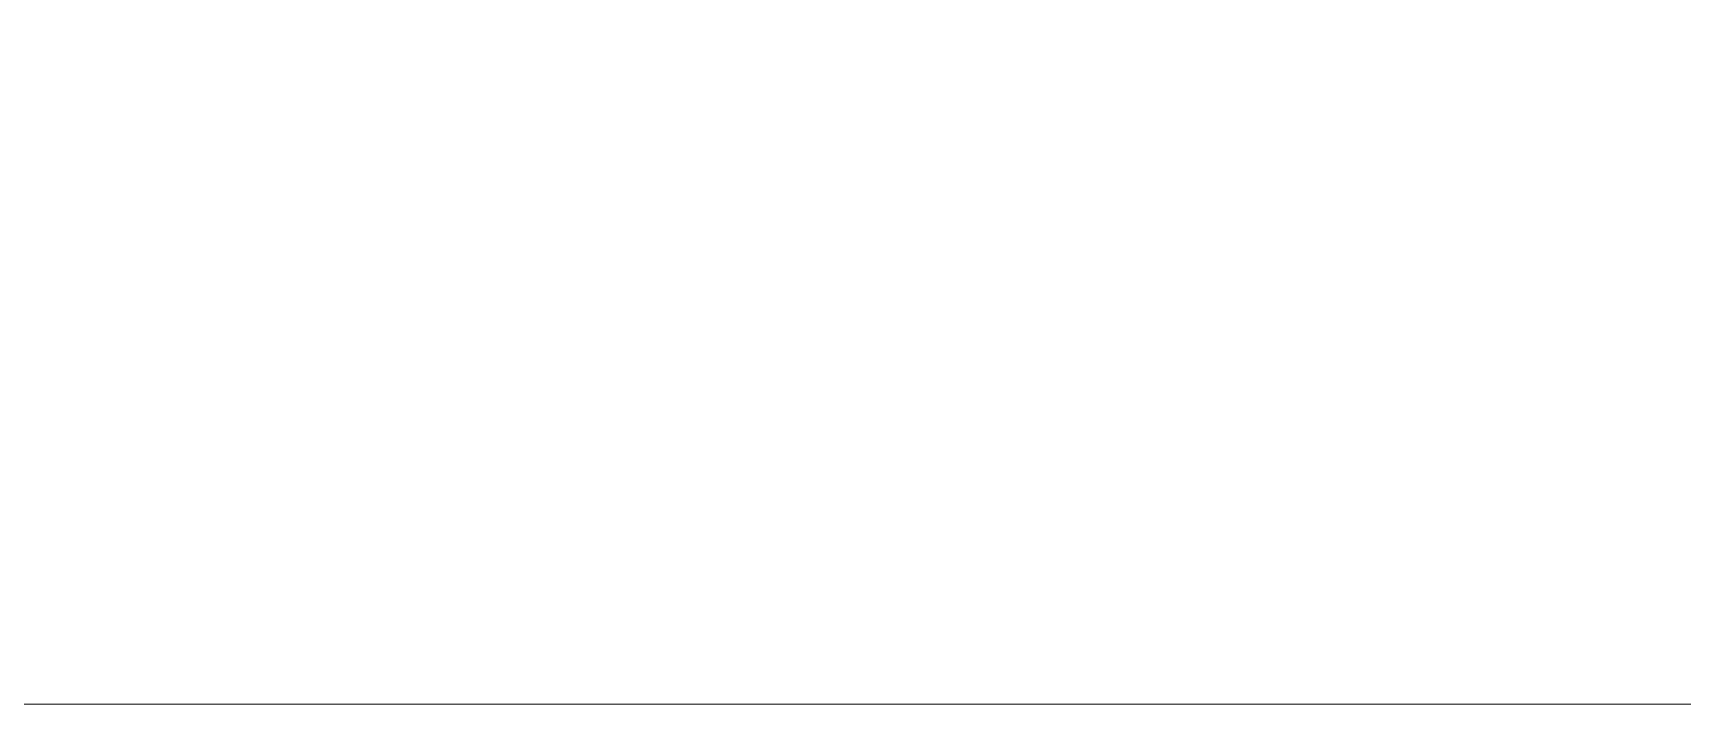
# Model space of a CAD drawing. Header units: millimetres. Extents: x 0 to 586, y 0 to 414.
# Drawn here: x 567.468 to 571.805, y 98.608 to 100.374 of the extents above; entities that cross this region are included whole.
import ezdxf

# ---------------------------------------------------------------- set-up
doc = ezdxf.new("R2010")
doc.units = ezdxf.units.MM

msp = doc.modelspace()

# ---------------------------------------------------------------- hatches: boundary and pattern name
h = msp.add_hatch(color=0)
h.dxf.hatch_style = 2
h.paths.add_polyline_path([(569.221056, 99.278722), (569.221056, 101.310722)])
h = msp.add_hatch(color=0)
h.dxf.hatch_style = 2
h.paths.add_polyline_path([(569.224583, 99.278722), (569.224583, 101.310722)])
h = msp.add_hatch(color=0)
h.dxf.hatch_style = 2
h.paths.add_polyline_path([(569.224583, 99.278722), (569.224583, 101.310722)])
h = msp.add_hatch(color=0)
h.dxf.hatch_style = 2
h.paths.add_polyline_path([(569.228111, 99.285778), (569.228111, 101.310722)])
h = msp.add_hatch(color=0)
h.dxf.hatch_style = 2
h.paths.add_polyline_path([(569.228111, 99.285778), (569.228111, 100.919139)])
h = msp.add_hatch(color=0)
h.dxf.hatch_style = 2
h.paths.add_polyline_path([(569.231639, 99.292833), (569.231639, 100.919139)])
h = msp.add_hatch(color=0)
h.dxf.hatch_style = 2
h.paths.add_polyline_path([(569.252806, 99.349278), (569.252806, 100.919139)])
h = msp.add_hatch(color=0)
h.dxf.hatch_style = 2
h.paths.add_polyline_path([(569.252806, 99.352806), (569.252806, 100.919139)])
h = msp.add_hatch(color=0)
h.dxf.hatch_style = 2
h.paths.add_polyline_path([(567.630028, 100.315889), (567.630028, 100.760389)])
h = msp.add_hatch(color=0)
h.dxf.hatch_style = 2
h.paths.add_polyline_path([(567.633556, 100.319417), (567.633556, 100.767444)])
h = msp.add_hatch(color=0)
h.dxf.hatch_style = 2
h.paths.add_polyline_path([(567.644139, 100.326472), (567.644139, 100.767444)])
h = msp.add_hatch(color=0)
h.dxf.hatch_style = 2
h.paths.add_polyline_path([(567.644139, 100.326472), (567.644139, 100.767444)])
h = msp.add_hatch(color=0)
h.dxf.hatch_style = 2
h.paths.add_polyline_path([(567.672361, 100.347639), (567.672361, 100.7745)])
h = msp.add_hatch(color=0)
h.dxf.hatch_style = 2
h.paths.add_polyline_path([(567.675889, 100.347639), (567.675889, 100.7745)])
h = msp.add_hatch(color=0)
h.dxf.hatch_style = 2
h.paths.add_polyline_path([(567.757028, 100.347639), (567.757028, 100.785083)])
h = msp.add_hatch(color=0)
h.dxf.hatch_style = 2
h.paths.add_polyline_path([(567.757028, 100.347639), (567.757028, 100.781556)])
h = msp.add_hatch(color=0)
h.dxf.hatch_style = 2
h.paths.add_polyline_path([(567.757028, 100.347639), (567.757028, 100.781556)])
h = msp.add_hatch(color=0)
h.dxf.hatch_style = 2
h.paths.add_polyline_path([(567.584167, 100.238278), (567.584167, 100.696889)])
h = msp.add_hatch(color=0)
h.dxf.hatch_style = 2
h.paths.add_polyline_path([(567.584167, 100.238278), (567.584167, 100.696889)])
h = msp.add_hatch(color=0)
h.dxf.hatch_style = 2
h.paths.add_polyline_path([(567.584167, 100.23475), (567.584167, 100.693361)])
h = msp.add_hatch(color=0)
h.dxf.hatch_style = 2
h.paths.add_polyline_path([(567.587694, 100.241806), (567.587694, 100.703944)])
h = msp.add_hatch(color=0)
h.dxf.hatch_style = 2
h.paths.add_polyline_path([(567.792306, 100.308833), (567.792306, 100.703944)])
h = msp.add_hatch(color=0)
h.dxf.hatch_style = 2
h.paths.add_polyline_path([(567.809944, 100.294722), (567.809944, 100.672194)])
h = msp.add_hatch(color=0)
h.dxf.hatch_style = 2
h.paths.add_polyline_path([(568.060417, 100.358222), (568.060417, 100.693361)])
h = msp.add_hatch(color=0)
h.dxf.hatch_style = 2
h.paths.add_polyline_path([(568.060417, 100.354694), (568.060417, 100.689833)])
h = msp.add_hatch(color=0)
h.dxf.hatch_style = 2
h.paths.add_polyline_path([(567.813472, 100.294722), (567.813472, 100.661611)])
h = msp.add_hatch(color=0)
h.dxf.hatch_style = 2
h.paths.add_polyline_path([(567.813472, 100.294722), (567.813472, 100.658083)])
h = msp.add_hatch(color=0)
h.dxf.hatch_style = 2
h.paths.add_polyline_path([(567.813472, 100.294722), (567.813472, 100.658083)])
h = msp.add_hatch(color=0)
h.dxf.hatch_style = 2
h.paths.add_polyline_path([(567.813472, 100.294722), (567.813472, 100.658083)])
h = msp.add_hatch(color=0)
h.dxf.hatch_style = 2
h.paths.add_polyline_path([(568.028667, 100.294722), (568.028667, 100.594583)])
h = msp.add_hatch(color=0)
h.dxf.hatch_style = 2
h.paths.add_polyline_path([(568.028667, 100.294722), (568.028667, 100.594583)])
h = msp.add_hatch(color=0)
h.dxf.hatch_style = 2
h.paths.add_polyline_path([(568.028667, 100.294722), (568.028667, 100.594583)])
h = msp.add_hatch(color=0)
h.dxf.hatch_style = 2
h.paths.add_polyline_path([(568.032194, 100.294722), (568.032194, 100.598111)])
h = msp.add_hatch(color=0)
h.dxf.hatch_style = 2
h.paths.add_polyline_path([(568.035722, 100.305306), (568.035722, 100.61575)])
h = msp.add_hatch(color=0)
h.dxf.hatch_style = 2
h.paths.add_polyline_path([(568.03925, 100.308833), (568.03925, 100.622806)])
h = msp.add_hatch(color=0)
h.dxf.hatch_style = 2
h.paths.add_polyline_path([(568.021611, 100.294722), (568.021611, 100.573417)])
h = msp.add_hatch(color=0)
h.dxf.hatch_style = 2
h.paths.add_polyline_path([(567.84875, 100.294722), (567.84875, 100.513444)])
h = msp.add_hatch(color=0)
h.dxf.hatch_style = 2
h.paths.add_polyline_path([(567.855806, 100.294722), (567.855806, 100.513444)])
h = msp.add_hatch(color=0)
h.dxf.hatch_style = 2
h.paths.add_polyline_path([(567.996917, 100.294722), (567.996917, 100.513444)])
h = msp.add_hatch(color=0)
h.dxf.hatch_style = 2
h.paths.add_polyline_path([(568.000444, 100.294722), (568.000444, 100.513444)])
h = msp.add_hatch(color=0)
h.dxf.hatch_style = 2
h.paths.add_polyline_path([(568.000444, 100.294722), (568.000444, 100.513444)])
h = msp.add_hatch(color=0)
h.dxf.hatch_style = 2
h.paths.add_polyline_path([(568.003972, 100.294722), (568.003972, 100.513444)])
h = msp.add_hatch(color=0)
h.dxf.hatch_style = 2
h.paths.add_polyline_path([(568.003972, 100.294722), (568.003972, 100.513444)])
h = msp.add_hatch(color=0)
h.dxf.hatch_style = 2
h.paths.add_polyline_path([(567.541833, 100.210056), (567.541833, 100.457)])
h = msp.add_hatch(color=0)
h.dxf.hatch_style = 2
h.paths.add_polyline_path([(567.545361, 100.210056), (567.545361, 100.464056)])
h = msp.add_hatch(color=0)
h.dxf.hatch_style = 2
h.paths.add_polyline_path([(570.131222, 100.372333), (570.131222, 100.478167)])
h = msp.add_hatch(color=0)
h.dxf.hatch_style = 2
h.paths.add_polyline_path([(570.13475, 100.368806), (570.13475, 100.478167)])
h = msp.add_hatch(color=0)
h.dxf.hatch_style = 2
h.paths.add_polyline_path([(570.162972, 100.368806), (570.162972, 100.478167)])
h = msp.add_hatch(color=0)
h.dxf.hatch_style = 2
h.paths.add_polyline_path([(570.1665, 100.368806), (570.1665, 100.478167)])
h = msp.add_hatch(color=0)
h.dxf.hatch_style = 2
h.paths.add_polyline_path([(570.226472, 100.365278), (570.226472, 100.481694)])
h = msp.add_hatch(color=0)
h.dxf.hatch_style = 2
h.paths.add_polyline_path([(570.226472, 100.365278), (570.226472, 100.481694)])
h = msp.add_hatch(color=0)
h.dxf.hatch_style = 2
h.paths.add_polyline_path([(570.240583, 100.368806), (570.240583, 100.485222)])
h = msp.add_hatch(color=0)
h.dxf.hatch_style = 2
h.paths.add_polyline_path([(570.247639, 100.368806), (570.247639, 100.48875)])
h = msp.add_hatch(color=0)
h.dxf.hatch_style = 2
h.paths.add_polyline_path([(567.506556, 100.181833), (567.506556, 100.414667)])
h = msp.add_hatch(color=0)
h.dxf.hatch_style = 2
h.paths.add_polyline_path([(567.513611, 100.188889), (567.513611, 100.421722)])
h = msp.add_hatch(color=0)
h.dxf.hatch_style = 2
h.paths.add_polyline_path([(567.513611, 100.188889), (567.513611, 100.421722)])
h = msp.add_hatch(color=0)
h.dxf.hatch_style = 2
h.paths.add_polyline_path([(567.478333, 100.157139), (567.478333, 100.375861)])
h = msp.add_hatch(color=0)
h.dxf.hatch_style = 2
h.paths.add_polyline_path([(567.485389, 100.164194), (567.485389, 100.386444)])
h = msp.add_hatch(color=0)
h.dxf.hatch_style = 2
h.paths.add_polyline_path([(567.488917, 100.167722), (567.488917, 100.389972)])
h = msp.add_hatch(color=0)
h.dxf.hatch_style = 2
h.paths.add_polyline_path([(567.488917, 100.167722), (567.488917, 100.389972)])
h = msp.add_hatch(color=0)
h.dxf.hatch_style = 2
h.paths.add_polyline_path([(568.653083, 100.157139), (568.653083, 100.368806)])
h = msp.add_hatch(color=0)
h.dxf.hatch_style = 2
h.paths.add_polyline_path([(568.653083, 100.157139), (568.653083, 100.368806)])
h = msp.add_hatch(color=0)
h.dxf.hatch_style = 2
h.paths.add_polyline_path([(568.656611, 100.157139), (568.656611, 100.368806)])
h = msp.add_hatch(color=0)
h.dxf.hatch_style = 2
h.paths.add_polyline_path([(568.656611, 100.157139), (568.656611, 100.368806)])
h = msp.add_hatch(color=0)
h.dxf.hatch_style = 2
h.paths.add_polyline_path([(568.656611, 100.157139), (568.656611, 100.368806)])
h = msp.add_hatch(color=0)
h.dxf.hatch_style = 2
h.paths.add_polyline_path([(568.656611, 100.157139), (568.656611, 100.368806)])
h = msp.add_hatch(color=0)
h.dxf.hatch_style = 2
h.paths.add_polyline_path([(568.660139, 100.157139), (568.660139, 100.372333)])
h = msp.add_hatch(color=0)
h.dxf.hatch_style = 2
h.paths.add_polyline_path([(568.660139, 100.157139), (568.660139, 100.372333)])
h = msp.add_hatch(color=0)
h.dxf.hatch_style = 2
h.paths.add_polyline_path([(568.667194, 100.160667), (568.667194, 100.375861)])
h = msp.add_hatch(color=0)
h.dxf.hatch_style = 2
h.paths.add_polyline_path([(568.667194, 100.160667), (568.667194, 100.375861)])
h = msp.add_hatch(color=0)
h.dxf.hatch_style = 2
h.paths.add_polyline_path([(568.670722, 100.160667), (568.670722, 100.375861)])
h = msp.add_hatch(color=0)
h.dxf.hatch_style = 2
h.paths.add_polyline_path([(568.681306, 100.164194), (568.681306, 100.372333)])
h = msp.add_hatch(color=0)
h.dxf.hatch_style = 2
h.paths.add_polyline_path([(568.684833, 100.164194), (568.684833, 100.372333)])
h = msp.add_hatch(color=0)
h.dxf.hatch_style = 2
h.paths.add_polyline_path([(568.684833, 100.164194), (568.684833, 100.372333)])
h = msp.add_hatch(color=0)
h.dxf.hatch_style = 2
h.paths.add_polyline_path([(568.688361, 100.164194), (568.688361, 100.372333)])
h = msp.add_hatch(color=0)
h.dxf.hatch_style = 2
h.paths.add_polyline_path([(568.688361, 100.164194), (568.688361, 100.372333)])
h = msp.add_hatch(color=0)
h.dxf.hatch_style = 2
h.paths.add_polyline_path([(568.691889, 100.17125), (568.691889, 100.368806)])
h = msp.add_hatch(color=0)
h.dxf.hatch_style = 2
h.paths.add_polyline_path([(568.702472, 100.185361), (568.702472, 100.368806)])
h = msp.add_hatch(color=0)
h.dxf.hatch_style = 2
h.paths.add_polyline_path([(568.702472, 100.185361), (568.702472, 100.368806)])
h = msp.add_hatch(color=0)
h.dxf.hatch_style = 2
h.paths.add_polyline_path([(569.298667, 99.479806), (569.298667, 100.382917)])
h = msp.add_hatch(color=0)
h.dxf.hatch_style = 2
h.paths.add_polyline_path([(567.471278, 100.150083), (567.471278, 100.365278)])
h = msp.add_hatch(color=0)
h.dxf.hatch_style = 2
h.paths.add_polyline_path([(567.471278, 100.150083), (567.471278, 100.365278)])
h = msp.add_hatch(color=0)
h.dxf.hatch_style = 2
h.paths.add_polyline_path([(568.589583, 100.143028), (568.589583, 100.33)])
h = msp.add_hatch(color=0)
h.dxf.hatch_style = 2
h.paths.add_polyline_path([(568.593111, 100.143028), (568.593111, 100.333528)])
h = msp.add_hatch(color=0)
h.dxf.hatch_style = 2
h.paths.add_polyline_path([(568.593111, 100.143028), (568.593111, 100.333528)])
h = msp.add_hatch(color=0)
h.dxf.hatch_style = 2
h.paths.add_polyline_path([(568.596639, 100.146556), (568.596639, 100.333528)])
h = msp.add_hatch(color=0)
h.dxf.hatch_style = 2
h.paths.add_polyline_path([(568.596639, 100.146556), (568.596639, 100.333528)])
h = msp.add_hatch(color=0)
h.dxf.hatch_style = 2
h.paths.add_polyline_path([(568.600167, 100.146556), (568.600167, 100.333528)])
h = msp.add_hatch(color=0)
h.dxf.hatch_style = 2
h.paths.add_polyline_path([(568.649556, 100.157139), (568.649556, 100.365278)])
h = msp.add_hatch(color=0)
h.dxf.hatch_style = 2
h.paths.add_polyline_path([(568.713056, 100.203), (568.713056, 100.365278)])
h = msp.add_hatch(color=0)
h.dxf.hatch_style = 2
h.paths.add_polyline_path([(568.716583, 100.206528), (568.716583, 100.365278)])
h = msp.add_hatch(color=0)
h.dxf.hatch_style = 2
h.paths.add_polyline_path([(568.73775, 100.238278), (568.73775, 100.358222)])
h = msp.add_hatch(color=0)
h.dxf.hatch_style = 2
h.paths.add_polyline_path([(568.741278, 100.241806), (568.741278, 100.358222)])
h = msp.add_hatch(color=0)
h.dxf.hatch_style = 2
h.paths.add_polyline_path([(568.741278, 100.252389), (568.741278, 100.358222)])
h = msp.add_hatch(color=0)
h.dxf.hatch_style = 2
h.paths.add_polyline_path([(568.741278, 100.252389), (568.748333, 100.354694)])
h = msp.add_hatch(color=0)
h.dxf.hatch_style = 2
h.paths.add_polyline_path([(568.194472, 100.093639), (568.194472, 100.294722)])
h = msp.add_hatch(color=0)
h.dxf.hatch_style = 2
h.paths.add_polyline_path([(568.201528, 100.083056), (568.201528, 100.301778)])
h = msp.add_hatch(color=0)
h.dxf.hatch_style = 2
h.paths.add_polyline_path([(568.215639, 100.079528), (568.215639, 100.312361)])
h = msp.add_hatch(color=0)
h.dxf.hatch_style = 2
h.paths.add_polyline_path([(568.215639, 100.076), (568.215639, 100.312361)])
h = msp.add_hatch(color=0)
h.dxf.hatch_style = 2
h.paths.add_polyline_path([(568.215639, 100.076), (568.215639, 100.312361)])
h = msp.add_hatch(color=0)
h.dxf.hatch_style = 2
h.paths.add_polyline_path([(568.219167, 100.076), (568.219167, 100.315889)])
h = msp.add_hatch(color=0)
h.dxf.hatch_style = 2
h.paths.add_polyline_path([(568.219167, 100.076), (568.219167, 100.315889)])
h = msp.add_hatch(color=0)
h.dxf.hatch_style = 2
h.paths.add_polyline_path([(568.226222, 100.072472), (568.226222, 100.319417)])
h = msp.add_hatch(color=0)
h.dxf.hatch_style = 2
h.paths.add_polyline_path([(568.226222, 100.072472), (568.226222, 100.319417)])
h = msp.add_hatch(color=0)
h.dxf.hatch_style = 2
h.paths.add_polyline_path([(568.22975, 100.068944), (568.22975, 100.319417)])
h = msp.add_hatch(color=0)
h.dxf.hatch_style = 2
h.paths.add_polyline_path([(568.240333, 100.065417), (568.240333, 100.319417)])
h = msp.add_hatch(color=0)
h.dxf.hatch_style = 2
h.paths.add_polyline_path([(568.240333, 100.065417), (568.240333, 100.319417)])
h = msp.add_hatch(color=0)
h.dxf.hatch_style = 2
h.paths.add_polyline_path([(568.275611, 100.047778), (568.275611, 100.319417)])
h = msp.add_hatch(color=0)
h.dxf.hatch_style = 2
h.paths.add_polyline_path([(568.279139, 100.04425), (568.279139, 100.319417)])
h = msp.add_hatch(color=0)
h.dxf.hatch_style = 2
h.paths.add_polyline_path([(568.317944, 100.026611), (568.317944, 100.319417)])
h = msp.add_hatch(color=0)
h.dxf.hatch_style = 2
h.paths.add_polyline_path([(568.321472, 100.023083), (568.321472, 100.319417)])
h = msp.add_hatch(color=0)
h.dxf.hatch_style = 2
h.paths.add_polyline_path([(568.321472, 100.023083), (568.321472, 100.319417)])
h = msp.add_hatch(color=0)
h.dxf.hatch_style = 2
h.paths.add_polyline_path([(568.325, 100.023083), (568.325, 100.319417)])
h = msp.add_hatch(color=0)
h.dxf.hatch_style = 2
h.paths.add_polyline_path([(568.325, 100.023083), (568.325, 100.319417)])
h = msp.add_hatch(color=0)
h.dxf.hatch_style = 2
h.paths.add_polyline_path([(568.328528, 100.019556), (568.328528, 100.319417)])
h = msp.add_hatch(color=0)
h.dxf.hatch_style = 2
h.paths.add_polyline_path([(568.360278, 100.005444), (568.360278, 100.319417)])
h = msp.add_hatch(color=0)
h.dxf.hatch_style = 2
h.paths.add_polyline_path([(568.360278, 100.005444), (568.360278, 100.319417)])
h = msp.add_hatch(color=0)
h.dxf.hatch_style = 2
h.paths.add_polyline_path([(568.399083, 99.920778), (568.399083, 100.312361)])
h = msp.add_hatch(color=0)
h.dxf.hatch_style = 2
h.paths.add_polyline_path([(568.402611, 99.913722), (568.402611, 100.312361)])
h = msp.add_hatch(color=0)
h.dxf.hatch_style = 2
h.paths.add_polyline_path([(568.423778, 99.85375), (568.423778, 100.308833)])
h = msp.add_hatch(color=0)
h.dxf.hatch_style = 2
h.paths.add_polyline_path([(568.423778, 99.85375), (568.423778, 100.308833)])
h = msp.add_hatch(color=0)
h.dxf.hatch_style = 2
h.paths.add_polyline_path([(568.427306, 99.850222), (568.427306, 100.308833)])
h = msp.add_hatch(color=0)
h.dxf.hatch_style = 2
h.paths.add_polyline_path([(568.434361, 99.839639), (568.434361, 100.305306)])
h = msp.add_hatch(color=0)
h.dxf.hatch_style = 2
h.paths.add_polyline_path([(568.473167, 99.797306), (568.473167, 100.29825)])
h = msp.add_hatch(color=0)
h.dxf.hatch_style = 2
h.paths.add_polyline_path([(568.473167, 99.793778), (568.473167, 100.29825)])
h = msp.add_hatch(color=0)
h.dxf.hatch_style = 2
h.paths.add_polyline_path([(568.480222, 99.783194), (568.480222, 100.29825)])
h = msp.add_hatch(color=0)
h.dxf.hatch_style = 2
h.paths.add_polyline_path([(568.497861, 99.747917), (568.497861, 100.301778)])
h = msp.add_hatch(color=0)
h.dxf.hatch_style = 2
h.paths.add_polyline_path([(568.501389, 99.744389), (568.501389, 100.301778)])
h = msp.add_hatch(color=0)
h.dxf.hatch_style = 2
h.paths.add_polyline_path([(568.508444, 99.730278), (568.508444, 100.305306)])
h = msp.add_hatch(color=0)
h.dxf.hatch_style = 2
h.paths.add_polyline_path([(568.5155, 99.719694), (568.5155, 100.305306)])
h = msp.add_hatch(color=0)
h.dxf.hatch_style = 2
h.paths.add_polyline_path([(568.543722, 99.66325), (568.543722, 100.312361)])
h = msp.add_hatch(color=0)
h.dxf.hatch_style = 2
h.paths.add_polyline_path([(568.543722, 99.66325), (568.543722, 100.312361)])
h = msp.add_hatch(color=0)
h.dxf.hatch_style = 2
h.paths.add_polyline_path([(568.550778, 99.656194), (568.550778, 100.315889)])
h = msp.add_hatch(color=0)
h.dxf.hatch_style = 2
h.paths.add_polyline_path([(568.550778, 99.656194), (568.550778, 100.315889)])
h = msp.add_hatch(color=0)
h.dxf.hatch_style = 2
h.paths.add_polyline_path([(568.554306, 99.656194), (568.554306, 100.315889)])
h = msp.add_hatch(color=0)
h.dxf.hatch_style = 2
h.paths.add_polyline_path([(568.554306, 100.079528), (568.554306, 100.315889)])
h = msp.add_hatch(color=0)
h.dxf.hatch_style = 2
h.paths.add_polyline_path([(568.554306, 100.083056), (568.554306, 100.315889)])
h = msp.add_hatch(color=0)
h.dxf.hatch_style = 2
h.paths.add_polyline_path([(568.561361, 100.097167), (568.561361, 100.319417)])
h = msp.add_hatch(color=0)
h.dxf.hatch_style = 2
h.paths.add_polyline_path([(568.561361, 100.097167), (568.561361, 100.319417)])
h = msp.add_hatch(color=0)
h.dxf.hatch_style = 2
h.paths.add_polyline_path([(568.564889, 100.100694), (568.564889, 100.319417)])
h = msp.add_hatch(color=0)
h.dxf.hatch_style = 2
h.paths.add_polyline_path([(568.564889, 100.100694), (568.564889, 100.319417)])
h = msp.add_hatch(color=0)
h.dxf.hatch_style = 2
h.paths.add_polyline_path([(568.564889, 100.100694), (568.564889, 100.319417)])
h = msp.add_hatch(color=0)
h.dxf.hatch_style = 2
h.paths.add_polyline_path([(568.575472, 100.118333), (568.575472, 100.322944)])
h = msp.add_hatch(color=0)
h.dxf.hatch_style = 2
h.paths.add_polyline_path([(568.579, 100.125389), (568.579, 100.322944)])
h = msp.add_hatch(color=0)
h.dxf.hatch_style = 2
h.paths.add_polyline_path([(568.169778, 100.128917), (568.169778, 100.280611)])
h = msp.add_hatch(color=0)
h.dxf.hatch_style = 2
h.paths.add_polyline_path([(568.554306, 99.656194), (568.554306, 99.927833)])
h = msp.add_hatch(color=0)
h.dxf.hatch_style = 2
h.paths.add_polyline_path([(568.554306, 99.656194), (568.554306, 99.927833)])
h = msp.add_hatch(color=0)
h.dxf.hatch_style = 2
h.paths.add_polyline_path([(568.554306, 99.656194), (568.554306, 99.927833)])
h = msp.add_hatch(color=0)
h.dxf.hatch_style = 2
h.paths.add_polyline_path([(568.561361, 99.649139), (568.561361, 99.920778)])
h = msp.add_hatch(color=0)
h.dxf.hatch_style = 2
h.paths.add_polyline_path([(568.561361, 99.649139), (568.561361, 99.920778)])
h = msp.add_hatch(color=0)
h.dxf.hatch_style = 2
h.paths.add_polyline_path([(568.564889, 99.645611), (568.564889, 99.91725)])
h = msp.add_hatch(color=0)
h.dxf.hatch_style = 2
h.paths.add_polyline_path([(568.564889, 99.645611), (568.564889, 99.91725)])
h = msp.add_hatch(color=0)
h.dxf.hatch_style = 2
h.paths.add_polyline_path([(568.564889, 99.645611), (568.564889, 99.91725)])
h = msp.add_hatch(color=0)
h.dxf.hatch_style = 2
h.paths.add_polyline_path([(568.575472, 99.635028), (568.575472, 99.910194)])
h = msp.add_hatch(color=0)
h.dxf.hatch_style = 2
h.paths.add_polyline_path([(568.579, 99.6315), (568.579, 99.906667)])
h = msp.add_hatch(color=0)
h.dxf.hatch_style = 2
h.paths.add_polyline_path([(568.589583, 99.624444), (568.589583, 99.896083)])
h = msp.add_hatch(color=0)
h.dxf.hatch_style = 2
h.paths.add_polyline_path([(568.593111, 99.620917), (568.593111, 99.896083)])
h = msp.add_hatch(color=0)
h.dxf.hatch_style = 2
h.paths.add_polyline_path([(568.593111, 99.620917), (568.593111, 99.896083)])
h = msp.add_hatch(color=0)
h.dxf.hatch_style = 2
h.paths.add_polyline_path([(568.596639, 99.617389), (568.596639, 99.892556)])
h = msp.add_hatch(color=0)
h.dxf.hatch_style = 2
h.paths.add_polyline_path([(568.596639, 99.617389), (568.596639, 99.892556)])
h = msp.add_hatch(color=0)
h.dxf.hatch_style = 2
h.paths.add_polyline_path([(568.600167, 99.617389), (568.600167, 99.889028)])
h = msp.add_hatch(color=0)
h.dxf.hatch_style = 2
h.paths.add_polyline_path([(569.051722, 99.278722), (569.051722, 99.839639)])
h = msp.add_hatch(color=0)
h.dxf.hatch_style = 2
h.paths.add_polyline_path([(569.051722, 99.278722), (569.051722, 99.839639)])
h = msp.add_hatch(color=0)
h.dxf.hatch_style = 2
h.paths.add_polyline_path([(569.051722, 99.278722), (569.051722, 99.839639)])
h = msp.add_hatch(color=0)
h.dxf.hatch_style = 2
h.paths.add_polyline_path([(568.649556, 99.571528), (568.649556, 99.797306)])
h = msp.add_hatch(color=0)
h.dxf.hatch_style = 2
h.paths.add_polyline_path([(568.653083, 99.568), (568.653083, 99.786722)])
h = msp.add_hatch(color=0)
h.dxf.hatch_style = 2
h.paths.add_polyline_path([(568.656611, 99.568), (568.656611, 99.786722)])
h = msp.add_hatch(color=0)
h.dxf.hatch_style = 2
h.paths.add_polyline_path([(568.656611, 99.568), (568.656611, 99.786722)])
h = msp.add_hatch(color=0)
h.dxf.hatch_style = 2
h.paths.add_polyline_path([(568.656611, 99.564472), (568.656611, 99.779667)])
h = msp.add_hatch(color=0)
h.dxf.hatch_style = 2
h.paths.add_polyline_path([(568.656611, 99.564472), (568.656611, 99.779667)])
h = msp.add_hatch(color=0)
h.dxf.hatch_style = 2
h.paths.add_polyline_path([(568.660139, 99.564472), (568.660139, 99.772611)])
h = msp.add_hatch(color=0)
h.dxf.hatch_style = 2
h.paths.add_polyline_path([(568.660139, 99.564472), (568.660139, 99.772611)])
h = msp.add_hatch(color=0)
h.dxf.hatch_style = 2
h.paths.add_polyline_path([(568.667194, 99.557417), (568.667194, 99.7585)])
h = msp.add_hatch(color=0)
h.dxf.hatch_style = 2
h.paths.add_polyline_path([(568.670722, 99.553889), (568.670722, 99.754972)])
h = msp.add_hatch(color=0)
h.dxf.hatch_style = 2
h.paths.add_polyline_path([(568.681306, 99.543306), (568.681306, 99.733806)])
h = msp.add_hatch(color=0)
h.dxf.hatch_style = 2
h.paths.add_polyline_path([(568.684833, 99.539778), (568.684833, 99.730278)])
h = msp.add_hatch(color=0)
h.dxf.hatch_style = 2
h.paths.add_polyline_path([(568.684833, 99.539778), (568.684833, 99.730278)])
h = msp.add_hatch(color=0)
h.dxf.hatch_style = 2
h.paths.add_polyline_path([(568.688361, 99.539778), (568.688361, 99.72675)])
h = msp.add_hatch(color=0)
h.dxf.hatch_style = 2
h.paths.add_polyline_path([(568.688361, 99.539778), (568.688361, 99.72675)])
h = msp.add_hatch(color=0)
h.dxf.hatch_style = 2
h.paths.add_polyline_path([(568.691889, 99.53625), (568.691889, 99.719694)])
h = msp.add_hatch(color=0)
h.dxf.hatch_style = 2
h.paths.add_polyline_path([(568.702472, 99.525667), (568.702472, 99.702056)])
h = msp.add_hatch(color=0)
h.dxf.hatch_style = 2
h.paths.add_polyline_path([(568.702472, 99.525667), (568.702472, 99.702056)])
h = msp.add_hatch(color=0)
h.dxf.hatch_style = 2
h.paths.add_polyline_path([(568.713056, 99.515083), (568.713056, 99.698528)])
h = msp.add_hatch(color=0)
h.dxf.hatch_style = 2
h.paths.add_polyline_path([(568.716583, 99.511556), (568.716583, 99.695)])
h = msp.add_hatch(color=0)
h.dxf.hatch_style = 2
h.paths.add_polyline_path([(568.73775, 99.493917), (568.73775, 99.691472)])
h = msp.add_hatch(color=0)
h.dxf.hatch_style = 2
h.paths.add_polyline_path([(568.741278, 99.493917), (568.741278, 99.687944)])
h = msp.add_hatch(color=0)
h.dxf.hatch_style = 2
h.paths.add_polyline_path([(568.741278, 99.493917), (568.741278, 99.687944)])
h = msp.add_hatch(color=0)
h.dxf.hatch_style = 2
h.paths.add_polyline_path([(568.741278, 99.493917), (568.741278, 99.687944)])
h = msp.add_hatch(color=0)
h.dxf.hatch_style = 2
h.paths.add_polyline_path([(568.741278, 99.493917), (568.741278, 99.687944)])
h = msp.add_hatch(color=0)
h.dxf.hatch_style = 2
h.paths.add_polyline_path([(568.748333, 99.486861), (568.748333, 99.687944)])
h = msp.add_hatch(color=0)
h.dxf.hatch_style = 2
h.paths.add_polyline_path([(568.748333, 99.486861), (568.748333, 99.687944)])
h = msp.add_hatch(color=0)
h.dxf.hatch_style = 2
h.paths.add_polyline_path([(568.755389, 99.479806), (568.755389, 99.684417)])
h = msp.add_hatch(color=0)
h.dxf.hatch_style = 2
h.paths.add_polyline_path([(568.755389, 99.479806), (568.755389, 99.684417)])
h = msp.add_hatch(color=0)
h.dxf.hatch_style = 2
h.paths.add_polyline_path([(568.758917, 99.476278), (568.758917, 99.684417)])
h = msp.add_hatch(color=0)
h.dxf.hatch_style = 2
h.paths.add_polyline_path([(568.758917, 99.476278), (568.758917, 99.684417)])
h = msp.add_hatch(color=0)
h.dxf.hatch_style = 2
h.paths.add_polyline_path([(568.762444, 99.47275), (568.762444, 99.680889)])
h = msp.add_hatch(color=0)
h.dxf.hatch_style = 2
h.paths.add_polyline_path([(568.762444, 99.47275), (568.762444, 99.680889)])
h = msp.add_hatch(color=0)
h.dxf.hatch_style = 2
h.paths.add_polyline_path([(568.7695, 99.465694), (568.7695, 99.680889)])
h = msp.add_hatch(color=0)
h.dxf.hatch_style = 2
h.paths.add_polyline_path([(568.825944, 99.441), (568.825944, 99.6315)])
h = msp.add_hatch(color=0)
h.dxf.hatch_style = 2
h.paths.add_polyline_path([(568.825944, 99.441), (568.825944, 99.6315)])
h = msp.add_hatch(color=0)
h.dxf.hatch_style = 2
h.paths.add_polyline_path([(568.857694, 99.433944), (568.857694, 99.596222)])
h = msp.add_hatch(color=0)
h.dxf.hatch_style = 2
h.paths.add_polyline_path([(568.861222, 99.433944), (568.861222, 99.592694)])
h = msp.add_hatch(color=0)
h.dxf.hatch_style = 2
h.paths.add_polyline_path([(568.935306, 99.419833), (568.935306, 99.550361)])
h = msp.add_hatch(color=0)
h.dxf.hatch_style = 2
h.paths.add_polyline_path([(568.942361, 99.419833), (568.942361, 99.546833)])
h = msp.add_hatch(color=0)
h.dxf.hatch_style = 2
h.paths.add_polyline_path([(568.942361, 99.419833), (568.942361, 99.546833)])
h = msp.add_hatch(color=0)
h.dxf.hatch_style = 2
h.paths.add_polyline_path([(568.949417, 99.419833), (568.949417, 99.546833)])
h = msp.add_hatch(color=0)
h.dxf.hatch_style = 2
h.paths.add_polyline_path([(568.998806, 99.398667), (568.998806, 99.546833)])
h = msp.add_hatch(color=0)
h.dxf.hatch_style = 2
h.paths.add_polyline_path([(568.998806, 99.398667), (568.998806, 99.546833)])
h = msp.add_hatch(color=0)
h.dxf.hatch_style = 2
h.paths.add_polyline_path([(568.998806, 99.398667), (568.998806, 99.546833)])
h = msp.add_hatch(color=0)
h.dxf.hatch_style = 2
h.paths.add_polyline_path([(569.051722, 99.278722), (569.051722, 99.546833)])
h = msp.add_hatch(color=0)
h.dxf.hatch_style = 2
h.paths.add_polyline_path([(569.051722, 99.278722), (569.051722, 99.546833)])

# ---------------------------------------------------------------- linework, layer by layer
at = {"color": 0, "lineweight": 0}
msp.add_lwpolyline([(541.390417, 98.608444), (575.772139, 98.608444)], dxfattribs=at)

doc.saveas('drawing.dxf')
